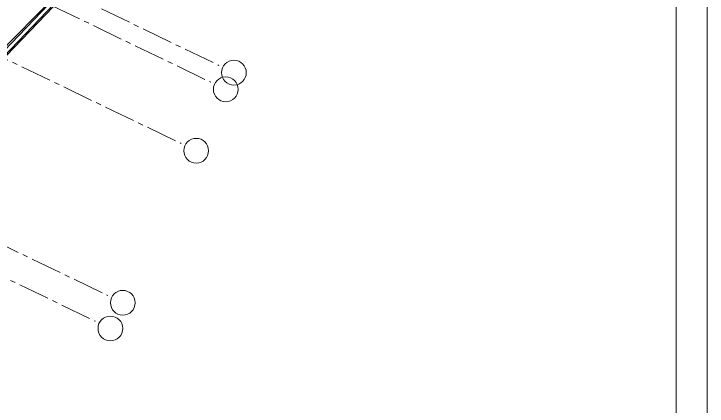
# Model space of a CAD drawing. Header units: millimetres. Extents: x 1373 to 40779, y 1939 to 6439.
# Drawn here: x 4977 to 5396.5, y 4237.8 to 4475.3 of the extents above; entities that cross this region are included whole.
import ezdxf

# ---------------------------------------------------------------- set-up
doc = ezdxf.new("R2010")
doc.units = ezdxf.units.MM
doc.linetypes.add('IMPORT-CENTER2', pattern=[112.5, 75, -12.5, 12.5, -12.5])
for name, color, linetype, lineweight in [('A-ANNO-DIMS', 211, 'Continuous', 18), ('A-ROOF', 132, 'Continuous', 18), ('A-ROOF-FNSH', 132, 'Continuous', 18), ('HESAPLAMALAR', 2, 'Continuous', 30), ('S-GRID', 252, 'IMPORT-CENTER2', 5), ('S-GRID-IDEN', 1, 'Continuous', 18)]:
    doc.layers.add(name, color=color, linetype=linetype, lineweight=lineweight)

# ---------------------------------------------------------------- blocks, each defined once
blk = doc.blocks.new('A$C30a75ea0')
at = {"layer": 'A-ROOF', "color": 241, "lineweight": 35, "true_color": 0xf7abae}
for p, q in [((2094.2, 2625.7), (2989.3, 2335.2)), ((2094.2, 2616.3), (2960.1, 2335.2))]:
    blk.add_line(p, q, dxfattribs=at)
at = {"layer": 'A-ROOF', "color": 241, "true_color": 0xf7abae}
blk.add_line((2091.7, 2616.3), (2918.4, 2335.2), dxfattribs=at)
at = {"layer": 'A-ROOF-FNSH', "color": 7}
blk.add_line((2997.1, 2335.8), (2094.2, 2628.9), dxfattribs=at)
at = {"layer": 'S-GRID', "lineweight": 18}
for p, q in [((2160.7, 0), (2160.7, 3015.9)), ((2205.7, 0), (2205.7, 3015.9)), ((2370.7, 0), (2370.7, 3015.9)), ((2779.5, 0), (2779.5, 3015.9)), ((2848.7, 0), (2848.7, 3015.9))]:
    blk.add_line(p, q, dxfattribs=at)
at = {"layer": 'S-GRID-IDEN'}
for centre in [(2160.7, 3055.9), (2205.7, 3055.9), (2370.7, 3055.9), (2779.5, 3055.9), (2848.7, 3055.9)]:
    blk.add_circle(centre, 30, dxfattribs=at)

msp = doc.modelspace()

# ---------------------------------------------------------------- linework, layer by layer
at = {"layer": 'A-ANNO-DIMS', "lineweight": 18, "ltscale": 2}
for points in [[(2386.24, 1972.36), (5396.51, 1969.9), (5396.51, 6402.41), (2386.24, 6404.86)], [(2404.99, 1991.11), (5377.76, 1988.65), (5377.76, 6383.66), (2404.99, 6386.11)]]:
    msp.add_lwpolyline(points, close=True, dxfattribs=at)

# ---------------------------------------------------------------- block references
at = {"layer": 'HESAPLAMALAR', "color": 4, "xscale": 0.2499999999999999, "yscale": 0.2499999999999999, "zscale": 0.2499999999999999, "rotation": 244.2513197565932}
msp.add_blockref('A$C30a75ea0', (4656.66, 5258.15), dxfattribs=at)

doc.saveas('drawing.dxf')
